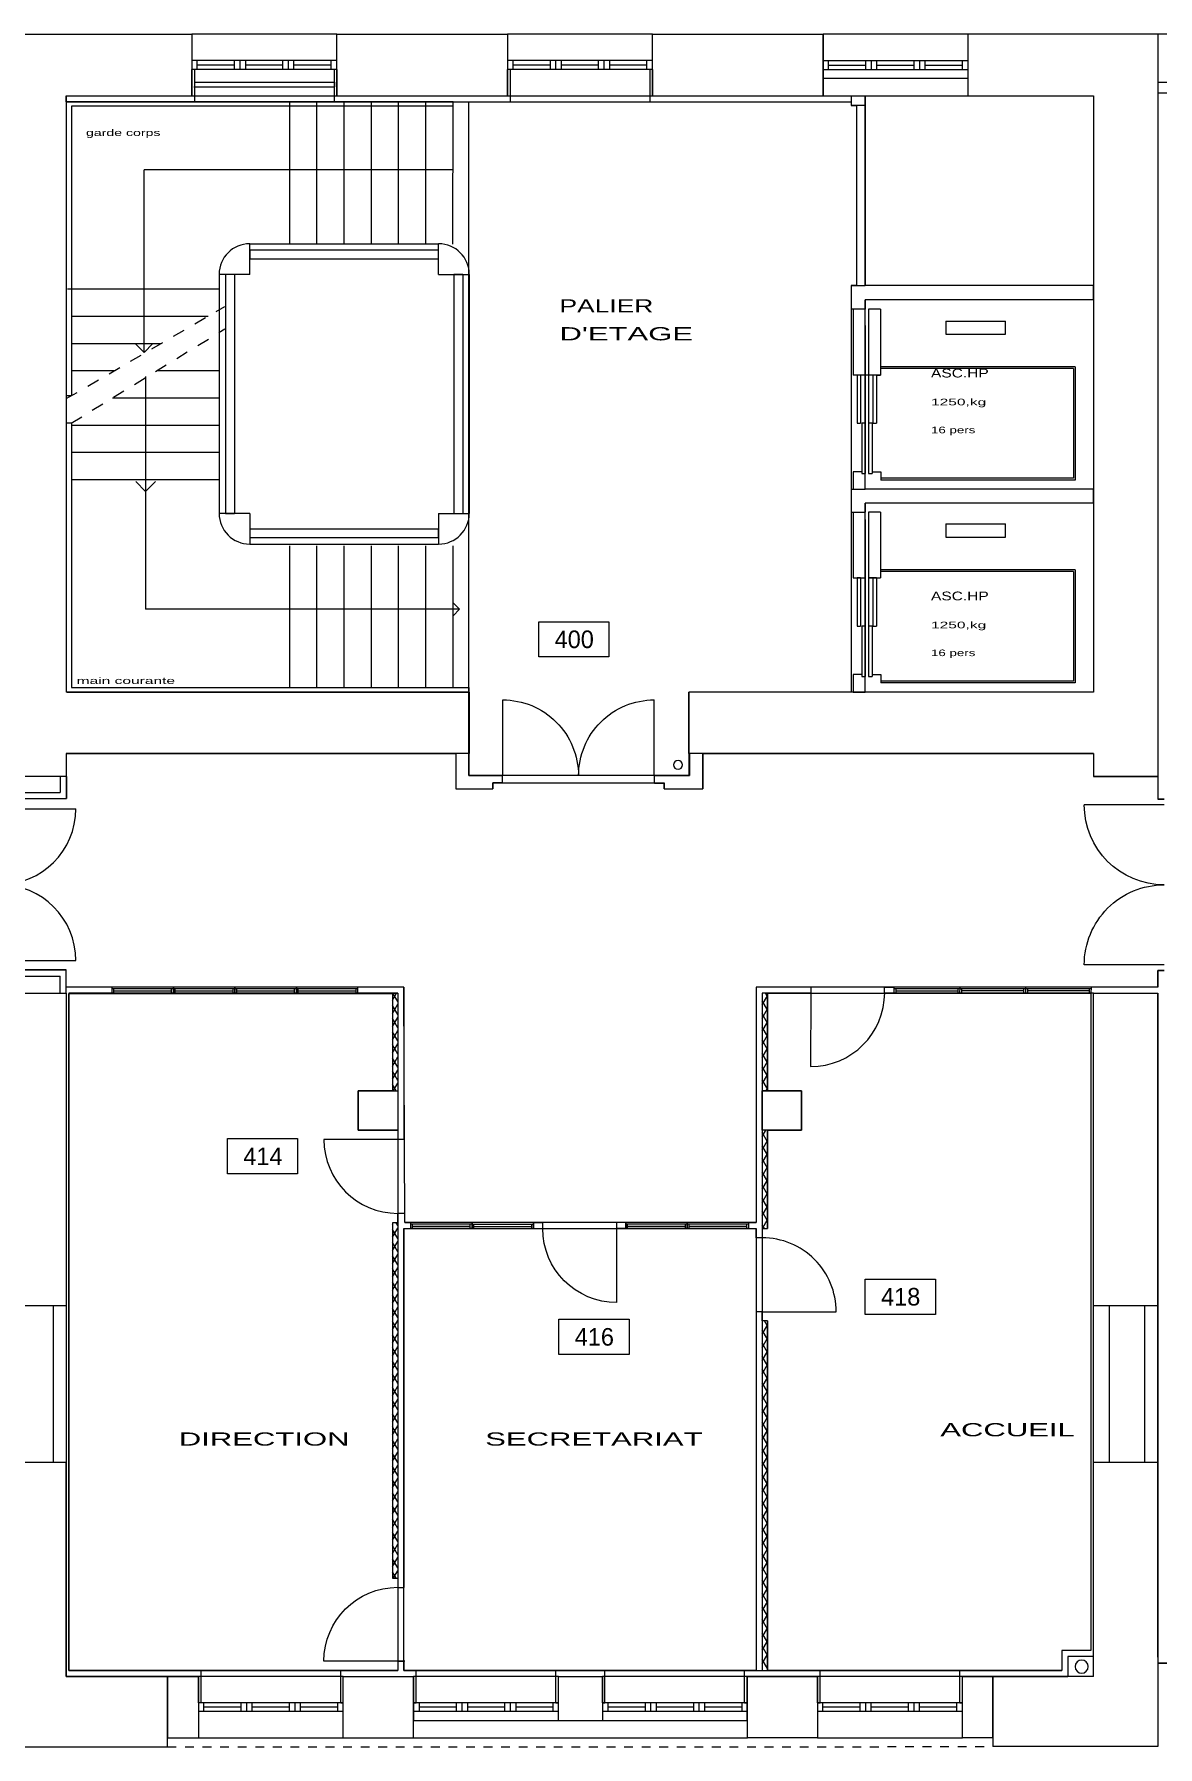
# Model space of a CAD drawing. Extents: x -18.1 to 64.5, y -16.7 to 10.4.
# Drawn here: x -0.29 to 12.5, y -11.55 to 7.95 of the extents above; entities that cross this region are included whole.
import ezdxf

# ---------------------------------------------------------------- set-up
doc = ezdxf.new("R2010")
doc.units = 0
doc.header["$MEASUREMENT"] = 0
for name, pattern in [('_DASHED', [0.282222, 0.141111, -0.141111]), ('_DENSE_DOTTED', [0.088294, 0.0001, -0.088194]), ('TRAIT_PLEIN', [0])]:
    doc.linetypes.add(name, pattern=pattern)
for name, color, linetype in [('ASCENSEURS', 1, 'TRAIT_PLEIN'), ('CLOIS4', 2, 'TRAIT_PLEIN'), ('ESCALIERS', 3, 'TRAIT_PLEIN'), ('MURS', 7, 'TRAIT_PLEIN'), ('PORTE', 3, 'TRAIT_PLEIN'), ('SPACES', 150, 'TRAIT_PLEIN'), ('TEXTES', 6, 'TRAIT_PLEIN'), ('VITRE', 1, 'TRAIT_PLEIN')]:
    doc.layers.add(name, color=color, linetype=linetype)

msp = doc.modelspace()

# ---------------------------------------------------------------- linework, layer by layer
at = {"layer": 'ASCENSEURS'}
for p, q in [((9.171, 4.932), (9.171, 4.823)), ((9.171, 2.773), (9.171, 4.928)), ((9.033, 4.823), (9.033, 4.074)), ((9.171, 4.823), (9.033, 4.823)), ((9.033, 4.823), (9.033, 4.074)), ((9.343, 4.823), (9.208, 4.823)), ((9.208, 4.823), (9.208, 2.973)), ((9.343, 4.823), (9.343, 4.074)), ((10.087, 4.689), (10.087, 4.539)), ((10.087, 4.689), (10.768, 4.689)), ((10.768, 4.539), (10.768, 4.689)), ((9.171, 4.638), (9.171, 3.046)), ((10.087, 4.539), (10.768, 4.539)), ((9.343, 4.168), (9.343, 4.148)), ((11.562, 4.168), (9.343, 4.168)), ((11.542, 4.148), (9.343, 4.148)), ((11.542, 4.148), (11.542, 2.898)), ((11.562, 4.168), (11.562, 2.878)), ((9.343, 4.074), (9.033, 4.074)), ((9.118, 4.074), (9.078, 4.074)), ((9.078, 4.074), (9.078, 3.524)), ((9.118, 4.074), (9.118, 3.524)), ((9.298, 4.074), (9.258, 4.074)), ((9.258, 4.074), (9.258, 3.524)), ((9.298, 4.074), (9.298, 3.524)), ((9.298, 4.074), (9.343, 4.074)), ((9.078, 3.524), (9.118, 3.524)), ((9.171, 3.524), (9.131, 3.524)), ((9.131, 3.524), (9.131, 2.951)), ((9.171, 3.524), (9.171, 2.951)), ((9.248, 3.524), (9.208, 3.524)), ((9.208, 3.524), (9.208, 2.951)), ((9.248, 3.524), (9.248, 2.951)), ((9.258, 3.524), (9.298, 3.524)), ((9.131, 2.973), (9.033, 2.973)), ((9.033, 2.973), (9.033, 2.773)), ((9.131, 2.951), (9.171, 2.951)), ((9.208, 2.951), (9.248, 2.951)), ((9.247, 2.973), (9.347, 2.973)), ((9.347, 2.973), (9.347, 2.898)), ((9.033, 2.773), (9.171, 2.773)), ((9.347, 2.898), (9.347, 2.878)), ((11.542, 2.898), (9.347, 2.898)), ((11.562, 2.878), (9.347, 2.878)), ((9.171, 2.613), (9.171, 2.512)), ((9.033, 2.512), (9.033, 1.763)), ((9.033, 2.512), (9.171, 2.512)), ((9.171, 0.464), (9.171, 2.512)), ((9.171, 2.43), (9.171, 0.838)), ((9.343, 2.512), (9.208, 2.512)), ((9.208, 2.512), (9.208, 0.662)), ((9.343, 2.512), (9.343, 1.763)), ((10.087, 2.378), (10.087, 2.228)), ((10.087, 2.378), (10.768, 2.378)), ((10.768, 2.228), (10.768, 2.378)), ((10.087, 2.228), (10.768, 2.228)), ((9.033, 1.763), (9.171, 1.763)), ((9.118, 1.763), (9.078, 1.763)), ((9.078, 1.763), (9.078, 1.213)), ((9.118, 1.763), (9.118, 1.213)), ((9.258, 1.763), (9.208, 1.763)), ((9.208, 1.763), (9.343, 1.763)), ((9.298, 1.763), (9.258, 1.763)), ((9.258, 1.763), (9.258, 1.213)), ((9.298, 1.763), (9.298, 1.213)), ((9.343, 1.857), (9.343, 1.837)), ((11.562, 1.857), (9.343, 1.857)), ((11.542, 1.837), (9.343, 1.837)), ((11.542, 1.837), (11.542, 0.587)), ((11.562, 1.857), (11.562, 0.567)), ((9.078, 1.213), (9.118, 1.213)), ((9.171, 1.213), (9.131, 1.213)), ((9.131, 1.213), (9.131, 0.64)), ((9.171, 1.213), (9.171, 0.64)), ((9.248, 1.213), (9.208, 1.213)), ((9.208, 1.213), (9.208, 0.64)), ((9.248, 1.213), (9.248, 0.64)), ((9.258, 1.213), (9.298, 1.213)), ((9.131, 0.662), (9.033, 0.662)), ((9.033, 0.662), (9.033, 0.464)), ((9.131, 0.64), (9.171, 0.64)), ((9.208, 0.64), (9.248, 0.64)), ((9.247, 0.662), (9.347, 0.662)), ((9.347, 0.662), (9.347, 0.587)), ((9.347, 0.587), (9.347, 0.567)), ((11.542, 0.587), (9.347, 0.587)), ((9.033, 0.464), (9.171, 0.464)), ((11.562, 0.567), (9.347, 0.567))]:
    msp.add_line(p, q, dxfattribs=at)
at = {"layer": 'CLOIS4'}
for p, q in [((1.531, 7.554), (1.501, 7.554)), ((1.501, 7.554), (1.501, 7.254)), ((1.501, 7.254), (1.501, 7.554)), ((1.531, 7.554), (1.531, 7.184)), ((3.151, 7.554), (3.121, 7.554)), ((3.121, 7.554), (3.121, 7.184)), ((3.151, 7.554), (3.151, 7.254)), ((3.151, 7.554), (3.151, 7.254)), ((5.127, 7.554), (5.097, 7.554)), ((5.097, 7.554), (5.097, 7.254)), ((5.097, 7.254), (5.097, 7.554)), ((5.127, 7.554), (5.127, 7.184)), ((6.747, 7.554), (6.717, 7.554)), ((6.717, 7.554), (6.717, 7.184)), ((6.747, 7.554), (6.747, 7.254)), ((6.747, 7.554), (6.747, 7.254)), ((0.071, 7.184), (0.071, 7.254)), ((0.071, 7.254), (1.501, 7.254)), ((0.072, 7.254), (1.501, 7.254)), ((3.15, 7.357), (3.15, 7.407)), ((3.151, 7.254), (5.097, 7.254)), ((3.151, 7.254), (5.097, 7.254)), ((6.747, 7.254), (9.011, 7.254)), ((9.011, 7.254), (9.011, 7.184)), ((12.501, 7.288), (12.735, 7.288)), ((12.501, 7.288), (12.501, -0.756)), ((0.071, 7.184), (1.531, 7.184)), ((4.476, 7.184), (0.08, 7.184)), ((1.531, 7.184), (3.121, 7.184)), ((3.121, 7.184), (5.127, 7.184)), ((5.127, 7.184), (6.717, 7.184)), ((5.127, 7.184), (6.717, 7.184)), ((6.717, 7.184), (9.011, 7.184)), ((4.656, -0.236), (4.506, -0.236)), ((4.506, -0.236), (4.506, -0.638)), ((4.656, -0.236), (4.656, -0.488)), ((7.32, -0.236), (7.17, -0.236)), ((7.17, -0.236), (7.17, -0.488)), ((7.32, -0.236), (7.32, -0.638)), ((0.073, -0.496), (0.003, -0.496)), ((0.003, -0.496), (0.003, -0.68)), ((0.073, -0.496), (0.073, -0.75)), ((4.656, -0.488), (4.929, -0.488)), ((4.929, -0.488), (5.039, -0.488)), ((4.929, -0.568), (4.929, -0.638)), ((5.039, -0.568), (4.929, -0.568)), ((5.039, -0.568), (5.039, -0.488)), ((6.769, -0.488), (6.88, -0.488)), ((6.769, -0.573), (6.769, -0.488)), ((6.769, -0.488), (6.88, -0.488)), ((6.769, -0.573), (6.881, -0.573)), ((6.879, -0.488), (7.17, -0.488)), ((6.879, -0.638), (6.879, -0.575)), ((-0.768, -0.75), (0.073, -0.75)), ((-0.589, -0.68), (0.003, -0.68)), ((4.506, -0.638), (4.929, -0.638)), ((6.879, -0.638), (7.32, -0.638)), ((12.574, -0.756), (12.501, -0.756)), ((-0.768, -2.701), (0.071, -2.701)), ((0.071, -2.966), (0.071, -2.701)), ((12.501, -2.706), (12.574, -2.706)), ((12.501, -2.896), (12.501, -2.706)), ((-1.467, -2.771), (0.001, -2.771)), ((0.001, -2.966), (0.001, -2.771)), ((0.591, -2.896), (0.071, -2.896)), ((0.591, -2.896), (0.591, -2.966)), ((1.291, -2.896), (0.591, -2.896)), ((1.291, -2.916), (0.591, -2.916)), ((1.291, -2.896), (1.291, -2.966)), ((1.991, -2.896), (1.291, -2.896)), ((1.291, -2.966), (1.291, -2.896)), ((1.991, -2.916), (1.291, -2.916)), ((1.991, -2.896), (1.991, -2.966)), ((2.691, -2.896), (1.991, -2.896)), ((1.991, -2.966), (1.991, -2.896)), ((2.691, -2.916), (1.991, -2.916)), ((2.691, -2.896), (2.691, -2.966)), ((3.391, -2.896), (2.691, -2.896)), ((2.691, -2.966), (2.691, -2.896)), ((3.391, -2.916), (2.691, -2.916)), ((3.916, -2.896), (3.391, -2.896)), ((3.391, -2.966), (3.391, -2.896)), ((3.916, -2.896), (3.916, -4.631)), ((7.928, -2.896), (7.928, -2.967)), ((8.55, -2.896), (7.928, -2.896)), ((8.55, -2.896), (8.55, -2.966)), ((9.39, -2.966), (9.39, -2.896)), ((9.39, -2.896), (9.496, -2.896)), ((9.496, -2.896), (9.496, -2.966)), ((12.501, -2.896), (9.496, -2.896)), ((11.745, -2.914), (9.496, -2.914)), ((10.246, -2.896), (10.245, -2.966)), ((10.996, -2.896), (10.996, -2.966)), ((11.745, -2.966), (11.746, -2.896)), ((0.001, -2.966), (0.071, -2.966)), ((0.071, -2.967), (0.071, -8.306)), ((0.071, -2.967), (0.071, -10.746)), ((0.591, -2.966), (0.101, -2.966)), ((0.101, -2.967), (0.101, -10.676)), ((0.591, -2.966), (1.291, -2.966)), ((1.291, -2.966), (0.591, -2.966)), ((1.291, -2.966), (1.991, -2.966)), ((1.991, -2.966), (1.291, -2.966)), ((1.991, -2.966), (2.691, -2.966)), ((2.691, -2.966), (1.991, -2.966)), ((2.691, -2.966), (3.391, -2.966)), ((3.391, -2.966), (2.691, -2.966)), ((3.845, -2.966), (3.391, -2.966)), ((3.785, -3.045), (3.83, -2.966)), ((3.785, -2.966), (3.845, -2.966)), ((3.785, -2.966), (3.785, -4.076)), ((3.785, -3.195), (3.845, -3.091)), ((3.845, -3.209), (3.785, -3.105)), ((3.845, -3.059), (3.791, -2.966)), ((3.845, -2.966), (3.845, -4.631)), ((7.928, -2.967), (7.928, -5.576)), ((7.998, -2.966), (7.998, -4.072)), ((8.55, -2.966), (7.998, -2.966)), ((7.998, -3.098), (8.058, -2.994)), ((8.058, -3.156), (7.998, -3.052)), ((8.058, -3.006), (8.035, -2.966)), ((8.058, -2.966), (8.058, -4.072)), ((9.496, -2.966), (9.39, -2.966)), ((11.741, -2.966), (9.496, -2.966)), ((11.771, -2.966), (11.741, -2.966)), ((11.741, -2.966), (11.741, -10.449)), ((11.771, -2.966), (12.501, -2.966)), ((11.771, -10.519), (11.771, -2.966)), ((12.501, -2.966), (12.501, -10.526)), ((12.501, -10.526), (12.501, -2.966)), ((3.785, -3.345), (3.845, -3.241)), ((3.845, -3.359), (3.785, -3.255)), ((7.998, -3.248), (8.058, -3.144)), ((8.058, -3.306), (7.998, -3.202)), ((7.998, -3.398), (8.058, -3.294)), ((3.785, -3.495), (3.845, -3.391)), ((3.845, -3.509), (3.785, -3.405)), ((8.058, -3.456), (7.998, -3.352)), ((7.998, -3.548), (8.058, -3.444)), ((8.058, -3.606), (7.998, -3.502)), ((3.785, -3.645), (3.845, -3.541)), ((3.845, -3.659), (3.785, -3.555)), ((3.785, -3.795), (3.845, -3.691)), ((7.998, -3.698), (8.058, -3.594)), ((8.058, -3.756), (7.998, -3.652)), ((3.845, -3.809), (3.785, -3.705)), ((3.785, -3.945), (3.845, -3.841)), ((3.845, -3.959), (3.785, -3.855)), ((7.998, -3.848), (8.058, -3.744)), ((8.058, -3.906), (7.998, -3.802)), ((7.998, -3.998), (8.058, -3.894)), ((3.826, -4.076), (3.785, -4.005)), ((3.785, -4.076), (3.845, -4.076)), ((3.795, -4.076), (3.845, -3.991)), ((8.058, -4.056), (7.998, -3.952)), ((7.998, -4.072), (8.058, -4.072)), ((7.998, -4.072), (7.998, -4.526)), ((8.041, -4.072), (8.058, -4.044)), ((3.916, -4.631), (3.845, -4.631)), ((7.998, -4.598), (8.039, -4.526)), ((8.058, -4.526), (7.998, -4.526)), ((7.998, -4.526), (7.998, -5.646)), ((8.058, -4.656), (7.998, -4.552)), ((7.998, -4.748), (8.058, -4.644)), ((8.058, -4.526), (8.058, -5.646)), ((8.058, -4.806), (7.998, -4.702)), ((7.998, -4.898), (8.058, -4.794)), ((8.058, -4.956), (7.998, -4.852)), ((7.998, -5.048), (8.058, -4.944)), ((8.058, -5.106), (7.998, -5.002)), ((7.998, -5.198), (8.058, -5.094)), ((8.058, -5.256), (7.998, -5.152)), ((7.998, -5.348), (8.058, -5.244)), ((8.058, -5.406), (7.998, -5.302)), ((7.998, -5.498), (8.058, -5.394)), ((8.058, -5.556), (7.998, -5.452)), ((3.785, -5.595), (3.794, -5.579)), ((3.845, -5.579), (3.785, -5.579)), ((3.785, -5.579), (3.785, -9.626)), ((3.785, -5.745), (3.845, -5.641)), ((3.845, -5.609), (3.827, -5.579)), ((3.845, -5.471), (3.926, -5.471)), ((3.845, -5.579), (3.845, -5.471)), ((3.845, -5.579), (3.845, -9.626)), ((3.916, -5.646), (3.916, -9.626)), ((3.916, -5.646), (3.993, -5.646)), ((3.926, -5.576), (3.926, -5.471)), ((3.926, -5.576), (3.993, -5.576)), ((3.993, -5.576), (3.993, -5.646)), ((4.693, -5.576), (3.993, -5.576)), ((4.693, -5.596), (3.993, -5.596)), ((3.993, -5.646), (4.693, -5.646)), ((4.693, -5.646), (3.993, -5.646)), ((4.693, -5.576), (4.693, -5.646)), ((5.393, -5.576), (4.693, -5.576)), ((4.693, -5.646), (4.693, -5.576)), ((4.693, -5.596), (5.393, -5.596)), ((4.693, -5.646), (5.393, -5.646)), ((4.693, -5.646), (5.393, -5.646)), ((5.393, -5.576), (5.393, -5.576)), ((5.393, -5.646), (5.393, -5.576)), ((5.393, -5.576), (5.393, -5.646)), ((5.393, -5.576), (5.498, -5.576)), ((5.393, -5.646), (5.393, -5.646)), ((5.393, -5.646), (5.498, -5.646)), ((5.498, -5.646), (5.498, -5.576)), ((6.443, -5.576), (6.338, -5.576)), ((6.338, -5.576), (6.338, -5.646)), ((6.443, -5.646), (6.338, -5.646)), ((6.443, -5.576), (6.443, -5.646)), ((7.143, -5.576), (6.443, -5.576)), ((6.443, -5.646), (6.443, -5.576)), ((7.143, -5.596), (6.443, -5.596)), ((6.443, -5.646), (7.143, -5.646)), ((7.143, -5.646), (6.443, -5.646)), ((7.143, -5.646), (7.143, -5.576)), ((7.143, -5.576), (7.143, -5.646)), ((7.843, -5.576), (7.143, -5.576)), ((7.843, -5.596), (7.143, -5.596)), ((7.143, -5.646), (7.843, -5.646)), ((7.843, -5.646), (7.143, -5.646)), ((7.843, -5.576), (7.928, -5.576)), ((7.843, -5.646), (7.843, -5.576)), ((7.843, -5.646), (7.928, -5.646)), ((7.928, -5.646), (7.928, -5.646)), ((7.928, -5.751), (7.928, -5.646)), ((8.023, -5.646), (7.998, -5.602)), ((7.998, -5.646), (8.058, -5.646)), ((7.998, -5.646), (7.998, -5.751)), ((7.999, -5.646), (8.058, -5.544)), ((3.845, -5.759), (3.785, -5.655)), ((3.785, -5.895), (3.845, -5.791)), ((3.845, -5.909), (3.785, -5.805)), ((7.998, -5.751), (7.928, -5.751)), ((3.785, -6.045), (3.845, -5.941)), ((3.845, -6.059), (3.785, -5.955)), ((3.785, -6.195), (3.845, -6.091)), ((3.845, -6.209), (3.785, -6.105)), ((3.785, -6.345), (3.845, -6.241)), ((3.845, -6.359), (3.785, -6.255)), ((3.785, -6.495), (3.845, -6.391)), ((3.845, -6.509), (3.785, -6.405)), ((3.785, -6.645), (3.845, -6.541)), ((3.845, -6.659), (3.785, -6.555)), ((7.998, -6.592), (7.928, -6.592)), ((7.928, -6.592), (7.928, -6.696)), ((7.998, -6.696), (7.998, -6.592)), ((3.785, -6.795), (3.845, -6.691)), ((3.845, -6.809), (3.785, -6.705)), ((7.928, -6.696), (7.927, -10.676)), ((7.998, -6.698), (7.999, -6.696)), ((8.058, -6.696), (7.998, -6.696)), ((7.998, -6.696), (7.998, -10.676)), ((7.998, -6.696), (7.998, -10.676)), ((7.998, -6.848), (8.058, -6.744)), ((8.058, -6.906), (7.998, -6.802)), ((8.058, -6.756), (8.023, -6.696)), ((8.058, -6.696), (8.058, -10.676)), ((3.785, -6.945), (3.845, -6.841)), ((3.845, -6.959), (3.785, -6.855)), ((3.785, -7.095), (3.845, -6.991)), ((3.845, -7.109), (3.785, -7.005)), ((7.998, -6.998), (8.058, -6.894)), ((8.058, -7.056), (7.998, -6.952)), ((3.785, -7.245), (3.845, -7.141)), ((3.845, -7.259), (3.785, -7.155)), ((7.998, -7.148), (8.058, -7.044)), ((8.058, -7.206), (7.998, -7.102)), ((7.998, -7.298), (8.058, -7.194)), ((3.785, -7.395), (3.845, -7.291)), ((3.845, -7.409), (3.785, -7.305)), ((8.058, -7.356), (7.998, -7.252)), ((7.998, -7.448), (8.058, -7.344)), ((8.058, -7.506), (7.998, -7.402)), ((3.785, -7.545), (3.845, -7.441)), ((3.845, -7.559), (3.785, -7.455)), ((3.785, -7.695), (3.845, -7.591)), ((7.998, -7.598), (8.058, -7.494)), ((8.058, -7.656), (7.998, -7.552)), ((3.845, -7.709), (3.785, -7.605)), ((3.785, -7.845), (3.845, -7.741)), ((3.845, -7.859), (3.785, -7.755)), ((7.998, -7.748), (8.058, -7.644)), ((8.058, -7.806), (7.998, -7.702)), ((7.998, -7.898), (8.058, -7.794)), ((3.785, -7.995), (3.845, -7.891)), ((3.845, -8.009), (3.785, -7.905)), ((8.058, -7.956), (7.998, -7.852)), ((7.998, -8.048), (8.058, -7.944)), ((3.785, -8.145), (3.845, -8.041)), ((3.845, -8.159), (3.785, -8.055)), ((8.058, -8.106), (7.998, -8.002)), ((7.998, -8.198), (8.058, -8.094)), ((8.058, -8.256), (7.998, -8.152)), ((0.071, -10.746), (0.071, -8.306)), ((3.785, -8.295), (3.845, -8.191)), ((3.845, -8.309), (3.785, -8.205)), ((3.785, -8.445), (3.845, -8.341)), ((3.845, -8.459), (3.785, -8.355)), ((7.998, -8.348), (8.058, -8.244)), ((8.058, -8.406), (7.998, -8.302)), ((3.785, -8.595), (3.845, -8.491)), ((3.845, -8.609), (3.785, -8.505)), ((7.998, -8.498), (8.058, -8.394)), ((8.058, -8.556), (7.998, -8.452)), ((7.998, -8.648), (8.058, -8.544)), ((3.785, -8.745), (3.845, -8.641)), ((3.845, -8.759), (3.785, -8.655)), ((8.058, -8.706), (7.998, -8.602)), ((7.998, -8.798), (8.058, -8.694)), ((8.058, -8.856), (7.998, -8.752)), ((3.785, -8.895), (3.845, -8.791)), ((3.845, -8.909), (3.785, -8.805)), ((3.785, -9.045), (3.845, -8.941)), ((3.845, -9.059), (3.785, -8.955)), ((7.998, -8.948), (8.058, -8.844)), ((8.058, -9.006), (7.998, -8.902)), ((3.785, -9.195), (3.845, -9.091)), ((3.845, -9.209), (3.785, -9.105)), ((7.998, -9.098), (8.058, -8.994)), ((8.058, -9.156), (7.998, -9.052)), ((7.998, -9.248), (8.058, -9.144)), ((3.785, -9.345), (3.845, -9.241)), ((3.845, -9.359), (3.785, -9.255)), ((8.058, -9.306), (7.998, -9.202)), ((7.998, -9.398), (8.058, -9.294)), ((8.058, -9.456), (7.998, -9.352)), ((3.785, -9.495), (3.845, -9.391)), ((3.845, -9.509), (3.785, -9.405)), ((3.795, -9.626), (3.845, -9.541)), ((7.998, -9.548), (8.058, -9.444)), ((8.058, -9.606), (7.998, -9.502)), ((3.826, -9.626), (3.785, -9.555)), ((3.785, -9.626), (3.845, -9.626)), ((3.845, -9.626), (3.845, -9.731)), ((3.845, -9.731), (3.916, -9.731)), ((3.916, -9.626), (3.916, -9.731)), ((7.998, -9.698), (8.058, -9.594)), ((8.058, -9.756), (7.998, -9.652)), ((7.998, -9.848), (8.058, -9.744)), ((8.058, -9.906), (7.998, -9.802)), ((7.998, -9.998), (8.058, -9.894)), ((8.058, -10.056), (7.998, -9.952)), ((7.998, -10.148), (8.058, -10.044)), ((8.058, -10.206), (7.998, -10.102)), ((7.998, -10.298), (8.058, -10.194)), ((8.058, -10.356), (7.998, -10.252)), ((7.998, -10.448), (8.058, -10.344)), ((8.058, -10.506), (7.998, -10.402)), ((7.998, -10.598), (8.058, -10.494)), ((11.408, -10.449), (11.408, -10.676)), ((11.741, -10.449), (11.408, -10.449)), ((11.478, -10.519), (11.478, -10.746)), ((11.771, -10.519), (11.478, -10.519)), ((12.501, -10.526), (12.501, -10.596)), ((0.101, -10.676), (1.606, -10.676)), ((1.606, -10.676), (3.196, -10.676)), ((1.606, -11.046), (1.606, -10.676)), ((3.196, -11.046), (3.196, -10.676)), ((3.196, -10.676), (3.845, -10.676)), ((3.845, -10.572), (3.916, -10.572)), ((3.845, -10.572), (3.845, -10.676)), ((3.916, -10.572), (3.916, -10.676)), ((3.916, -10.676), (4.056, -10.676)), ((4.056, -10.676), (5.646, -10.676)), ((4.056, -11.046), (4.056, -10.676)), ((5.646, -11.046), (5.646, -10.676)), ((5.646, -10.676), (6.206, -10.676)), ((6.206, -10.676), (7.796, -10.676)), ((6.206, -11.046), (6.206, -10.676)), ((7.796, -11.046), (7.796, -10.676)), ((7.796, -10.676), (8.058, -10.676)), ((8.058, -10.656), (7.998, -10.552)), ((8.058, -10.676), (8.656, -10.676)), ((8.656, -10.676), (10.246, -10.676)), ((8.656, -11.045), (8.656, -10.676)), ((10.246, -10.676), (11.408, -10.676)), ((10.246, -11.045), (10.246, -10.676)), ((12.501, -10.596), (13.301, -10.596)), ((0.071, -10.746), (1.576, -10.746)), ((1.576, -10.746), (0.071, -10.746)), ((1.576, -11.046), (1.576, -10.746)), ((3.226, -10.746), (3.949, -10.746)), ((3.226, -11.046), (3.226, -10.746)), ((3.226, -10.746), (4.026, -10.746)), ((4.026, -10.746), (4.026, -11.046)), ((5.676, -11.046), (5.676, -10.746)), ((5.676, -10.746), (6.176, -10.746)), ((5.676, -11.046), (5.676, -10.746)), ((5.676, -10.746), (6.176, -10.746)), ((6.176, -11.046), (6.176, -10.746)), ((6.176, -10.746), (6.176, -11.046)), ((7.826, -11.046), (7.826, -10.746)), ((7.826, -10.746), (7.927, -10.746)), ((7.826, -11.046), (7.826, -10.746)), ((7.826, -10.746), (8.626, -10.746)), ((7.998, -10.746), (7.998, -10.746)), ((8.058, -10.746), (8.626, -10.746)), ((8.626, -11.045), (8.626, -10.746)), ((8.626, -10.746), (8.626, -11.045)), ((10.276, -10.746), (11.4, -10.746)), ((10.276, -11.045), (10.276, -10.746)), ((10.276, -10.746), (11.478, -10.746)), ((11.408, -10.746), (11.478, -10.746)), ((1.606, -11.046), (1.576, -11.046)), ((3.196, -11.046), (3.226, -11.046)), ((4.026, -11.046), (4.056, -11.046)), ((5.646, -11.046), (5.676, -11.046)), ((6.176, -11.046), (6.206, -11.046)), ((7.796, -11.046), (7.826, -11.046)), ((8.626, -11.045), (8.656, -11.045)), ((10.246, -11.045), (10.276, -11.045))]:
    msp.add_line(p, q, dxfattribs=at)
msp.add_ellipse((7.038, -0.366), major_axis=(0.0354, 0.0354), ratio=1, start_param=0.785398, end_param=7.068583, dxfattribs=at)
at = {"layer": 'ESCALIERS'}
for p, q in [((0.13, 7.134), (0.13, 3.84)), ((4.476, 7.134), (0.13, 7.134)), ((2.616, 5.569), (2.616, 7.184)), ((2.926, 5.569), (2.926, 7.184)), ((3.236, 5.569), (3.236, 7.184)), ((3.546, 5.569), (3.546, 7.184)), ((3.856, 5.569), (3.856, 7.184)), ((4.166, 5.569), (4.166, 7.184)), ((4.474, 5.564), (4.476, 7.184)), ((4.476, 7.134), (4.476, 7.184)), ((4.476, 6.411), (0.957, 6.411)), ((0.957, 4.331), (0.957, 6.411)), ((0.085, 5.054), (1.811, 5.054)), ((0.13, 4.744), (1.685, 4.744)), ((0.13, 4.434), (1.152, 4.434)), ((0.957, 4.331), (0.854, 4.433)), ((0.957, 4.331), (1.058, 4.432)), ((0.13, 4.124), (0.619, 4.124)), ((1.102, 4.124), (1.811, 4.124)), ((0.974, 4.059), (0.974, 1.406)), ((0.08, 3.84), (0.13, 3.84)), ((0.597, 3.814), (1.811, 3.814)), ((0.13, 3.525), (0.08, 3.525)), ((0.13, 3.525), (0.13, 0.514)), ((0.13, 3.504), (1.811, 3.504)), ((0.13, 3.194), (1.811, 3.194)), ((0.13, 2.884), (1.811, 2.884)), ((0.974, 2.746), (0.864, 2.86)), ((0.974, 2.746), (1.088, 2.86)), ((2.616, 0.514), (2.616, 2.13)), ((2.926, 0.514), (2.926, 2.13)), ((3.236, 0.514), (3.236, 2.13)), ((3.546, 0.514), (3.546, 2.13)), ((3.856, 0.514), (3.856, 2.13)), ((4.166, 0.514), (4.166, 2.13)), ((4.476, 0.514), (4.476, 2.13)), ((4.549, 1.406), (0.974, 1.406)), ((4.549, 1.406), (4.476, 1.479)), ((4.549, 1.406), (4.476, 1.333)), ((0.08, 0.464), (4.661, 0.464)), ((0.13, 0.514), (4.661, 0.514)), ((4.661, 0.464), (4.661, 0.514))]:
    msp.add_line(p, q, dxfattribs=at)
at = {"layer": 'ESCALIERS', "linetype": '_DASHED'}
for p, q in [((0.071, 3.805), (1.877, 4.856)), ((0.126, 3.525), (1.877, 4.599))]:
    msp.add_line(p, q, dxfattribs=at)
at = {"layer": 'MURS'}
for p, q in [((-0.659, 7.954), (1.501, 7.954)), ((1.501, 7.954), (1.501, 7.254)), ((3.151, 7.954), (1.501, 7.954)), ((3.151, 7.954), (5.097, 7.954)), ((3.151, 7.254), (3.151, 7.954)), ((5.097, 7.954), (5.097, 7.254)), ((6.747, 7.954), (5.097, 7.954)), ((6.747, 7.954), (8.691, 7.954)), ((6.747, 7.254), (6.747, 7.954)), ((8.691, 7.954), (8.691, 7.254)), ((8.691, 7.954), (8.691, 7.254)), ((10.341, 7.954), (8.691, 7.954)), ((8.691, 7.254), (8.691, 7.954)), ((12.501, 7.954), (10.341, 7.954)), ((10.341, 7.254), (10.341, 7.954)), ((12.501, 7.954), (12.501, -0.496)), ((13.351, 7.954), (12.501, 7.954)), ((8.691, 7.454), (8.691, 7.254)), ((8.691, 7.454), (10.341, 7.454)), ((10.341, 7.254), (10.341, 7.454)), ((0.071, 7.254), (0.071, 0.464)), ((0.071, 7.254), (1.501, 7.254)), ((1.501, 7.254), (3.151, 7.254)), ((3.151, 7.254), (5.097, 7.254)), ((5.097, 7.254), (6.747, 7.254)), ((6.747, 7.254), (11.771, 7.254)), ((9.011, 7.254), (9.011, 7.142)), ((9.171, 5.092), (9.171, 7.254)), ((9.171, 7.254), (9.171, 7.142)), ((11.771, 7.254), (11.771, 0.464)), ((29.866, 7.404), (12.501, 7.404)), ((9.171, 7.142), (9.011, 7.142)), ((9.071, 7.142), (9.071, 5.092)), ((9.171, 7.142), (9.171, 5.092)), ((2.161, 5.219), (2.161, 5.569)), ((2.161, 5.569), (4.311, 5.569)), ((2.161, 5.494), (2.161, 5.394)), ((4.311, 5.494), (2.161, 5.494)), ((4.311, 5.219), (4.311, 5.569)), ((4.311, 5.394), (4.311, 5.494)), ((4.311, 5.394), (2.161, 5.394)), ((2.161, 5.219), (1.811, 5.219)), ((1.811, 5.219), (1.811, 2.499)), ((1.986, 5.219), (1.886, 5.219)), ((1.886, 5.219), (1.886, 2.499)), ((1.986, 5.219), (1.986, 2.499)), ((4.311, 5.219), (4.661, 5.219)), ((4.586, 5.219), (4.486, 5.219)), ((4.486, 5.219), (4.486, 2.499)), ((4.586, 5.219), (4.586, 2.499)), ((4.661, 5.219), (4.661, 2.499)), ((9.011, 5.092), (9.011, 4.823)), ((9.011, 5.092), (9.171, 5.092)), ((11.771, 5.092), (9.171, 5.092)), ((11.771, 4.932), (11.771, 5.092)), ((11.771, 4.932), (9.171, 4.932)), ((9.171, 4.823), (9.171, 4.932)), ((9.171, 4.823), (9.011, 4.823)), ((9.011, 2.773), (9.011, 2.512)), ((9.011, 2.773), (9.171, 2.773)), ((11.771, 2.773), (9.171, 2.773)), ((11.771, 2.613), (11.771, 2.773)), ((11.771, 2.613), (9.171, 2.613)), ((9.171, 2.512), (9.171, 2.613)), ((2.161, 2.499), (1.811, 2.499)), ((1.886, 2.499), (1.986, 2.499)), ((2.161, 2.499), (2.161, 2.149)), ((4.311, 2.499), (4.661, 2.499)), ((4.311, 2.499), (4.311, 2.149)), ((4.486, 2.499), (4.586, 2.499)), ((9.011, 2.512), (9.171, 2.512)), ((2.161, 2.324), (2.161, 2.224)), ((2.161, 2.324), (4.311, 2.324)), ((2.161, 2.224), (4.311, 2.224)), ((2.161, 2.149), (4.311, 2.149)), ((4.311, 2.224), (4.311, 2.324)), ((4.661, 0.464), (0.071, 0.464)), ((4.661, 0.464), (4.661, -0.236)), ((11.771, 0.464), (7.161, 0.464)), ((7.161, -0.236), (7.161, 0.464)), ((4.661, -0.236), (0.071, -0.236)), ((0.071, -0.236), (0.071, -0.496)), ((11.771, -0.236), (7.161, -0.236)), ((11.771, -0.236), (11.771, -0.496)), ((0.071, -0.496), (-0.659, -0.496)), ((12.501, -0.496), (11.771, -0.496)), ((-0.659, -2.966), (0.071, -2.966)), ((0.071, -2.966), (0.071, -6.526)), ((11.771, -2.966), (12.501, -2.966)), ((11.771, -10.745), (11.771, -2.966)), ((12.501, -2.966), (12.501, -8.306)), ((12.501, -2.966), (12.501, -11.545)), ((3.394, -4.526), (3.394, -4.076)), ((3.394, -4.076), (3.845, -4.076)), ((3.845, -4.076), (3.845, -4.526)), ((7.995, -4.526), (7.995, -4.076)), ((7.995, -4.076), (8.445, -4.076)), ((8.445, -4.076), (8.445, -4.526)), ((3.845, -4.526), (3.394, -4.526)), ((8.445, -4.526), (7.995, -4.526)), ((0.071, -6.526), (-0.659, -6.526)), ((-0.079, -6.526), (-0.079, -8.306)), ((12.501, -6.526), (11.771, -6.526)), ((11.951, -8.306), (11.951, -6.526)), ((12.351, -6.526), (12.351, -8.306)), ((-0.659, -8.306), (0.071, -8.306)), ((0.071, -8.306), (0.071, -10.746)), ((11.771, -8.306), (12.501, -8.306)), ((13.301, -10.596), (12.501, -10.596)), ((0.071, -10.746), (1.224, -10.746)), ((1.224, -10.746), (1.224, -11.446)), ((1.224, -10.746), (1.576, -10.746)), ((1.224, -11.546), (1.224, -10.746)), ((1.576, -10.746), (1.576, -11.446)), ((3.226, -10.746), (1.576, -10.746)), ((3.226, -10.746), (4.026, -10.746)), ((3.226, -11.446), (3.226, -10.746)), ((4.026, -11.446), (4.026, -10.746)), ((4.026, -10.746), (4.026, -11.246)), ((4.026, -10.746), (4.026, -10.746)), ((4.026, -10.746), (4.026, -11.246)), ((5.676, -10.746), (4.026, -10.746)), ((5.676, -10.746), (6.176, -10.746)), ((5.676, -11.246), (5.676, -10.746)), ((6.176, -10.746), (6.176, -11.246)), ((7.826, -10.746), (6.176, -10.746)), ((7.826, -10.745), (7.826, -11.445)), ((8.626, -10.745), (7.826, -10.745)), ((7.826, -11.246), (7.826, -10.746)), ((7.826, -10.746), (7.826, -10.746)), ((7.826, -11.246), (7.826, -10.746)), ((8.626, -10.745), (8.626, -11.445)), ((10.276, -10.745), (8.626, -10.745)), ((10.624, -10.745), (10.276, -10.745)), ((10.276, -11.445), (10.276, -10.745)), ((10.624, -10.745), (10.624, -11.545)), ((11.771, -10.745), (10.624, -10.745)), ((10.624, -11.445), (10.624, -10.745)), ((4.026, -11.246), (5.676, -11.246)), ((5.676, -11.246), (6.176, -11.246)), ((6.176, -11.246), (7.826, -11.246)), ((1.224, -11.446), (1.576, -11.446)), ((1.576, -11.446), (3.226, -11.446)), ((3.226, -11.446), (4.026, -11.446)), ((4.026, -11.446), (7.831, -11.446)), ((8.626, -11.445), (7.826, -11.445)), ((8.626, -11.445), (10.276, -11.445)), ((10.624, -11.445), (10.276, -11.445)), ((-0.659, -11.546), (1.224, -11.546)), ((12.501, -11.545), (10.624, -11.545))]:
    msp.add_line(p, q, dxfattribs=at)
at = {"layer": 'MURS', "linetype": '_DENSE_DOTTED'}
msp.add_line((1.224, -11.546), (10.624, -11.545), dxfattribs=at)
at = {"layer": 'MURS'}
for centre, start, end in [((2.161, 5.219), 90, 180), ((4.311, 5.219), 0, 90), ((2.161, 2.499), 180, 270), ((4.311, 2.499), 270, 0)]:
    msp.add_arc(centre, 0.35, start, end, dxfattribs=at)
msp.add_ellipse((11.635, -10.634), major_axis=(0.053, 0.053), ratio=1, start_param=0.785398, end_param=7.068583, dxfattribs=at)
at = {"layer": 'PORTE'}
for p, q in [((5.041, -0.488), (5.041, 0.376)), ((6.768, -0.488), (6.768, 0.376)), ((-0.768, -0.866), (0.181, -0.866)), ((12.574, -0.821), (11.664, -0.821)), ((-0.768, -2.592), (0.181, -2.592)), ((12.574, -2.641), (11.664, -2.641)), ((8.55, -2.966), (8.548, -3.8)), ((3.845, -4.631), (3.005, -4.631)), ((6.338, -5.646), (6.338, -6.487)), ((7.998, -6.592), (8.839, -6.592)), ((3.926, -10.572), (3.005, -10.572))]:
    msp.add_line(p, q, dxfattribs=at)
at = {"layer": 'PORTE', "extrusion": (0, 0, -1)}
for centre, major_axis, start_param, end_param in [((5.041, -0.488), (-0.61, 0.61), 0.785398, 2.356195), ((6.768, -0.488), (-0.61, 0.61), 5.497787, 7.068584), ((12.574, -0.821), (-0.643, 0.643), 3.926991, 5.497787), ((12.574, -2.641), (-0.643, 0.643), 5.497787, 7.068584), ((6.338, -5.646), (0.595, 0.595), 2.356195, 3.926991), ((3.846, -10.572), (0.595, 0.595), 3.926991, 5.497787)]:
    msp.add_ellipse(centre, major_axis=major_axis, ratio=1, start_param=start_param, end_param=end_param, dxfattribs=at)
at = {"layer": 'PORTE'}
for centre, major_axis, start_param, end_param in [((-0.683, -0.866), (0.61, 0.61), 3.926991, 5.497787), ((-0.683, -2.592), (-0.61, 0.61), 3.926991, 5.497787), ((8.55, -2.959), (-0.595, 0.595), 2.354496, 3.925292), ((3.846, -4.631), (0.595, 0.595), 2.356195, 3.926991), ((7.998, -6.592), (0.595, 0.595), 5.497787, 7.068584)]:
    msp.add_ellipse(centre, major_axis=major_axis, ratio=1, start_param=start_param, end_param=end_param, dxfattribs=at)
at = {"layer": 'SPACES'}
for points in [[(4.656, -0.488), (4.656, 7.184), (9.011, 7.184), (9.011, 7.142), (9.071, 7.142), (9.071, 5.092), (9.011, 5.092), (9.011, 0.464), (7.161, 0.464), (7.161, -0.488), (4.656, -0.488)], [(-0.768, -0.751), (0.073, -0.75), (0.073, -0.236), (4.506, -0.236), (4.506, -0.638), (4.929, -0.638), (4.929, -0.568), (6.879, -0.568), (6.879, -0.638), (7.32, -0.638), (7.32, -0.236), (11.771, -0.236), (11.771, -0.496), (12.501, -0.496), (12.501, -0.756), (12.574, -0.756)], [(12.574, -2.706), (12.501, -2.706), (12.501, -2.896), (7.928, -2.896), (7.928, -5.576), (3.926, -5.576), (3.916, -2.896), (0.071, -2.896), (0.071, -2.701), (-0.768, -2.701), (-0.768, -0.75)], [(0.101, -2.967), (3.785, -2.967), (3.785, -4.076), (3.394, -4.076), (3.394, -4.526), (3.845, -4.526), (3.845, -5.579), (3.785, -5.579), (3.785, -9.626), (3.845, -9.626), (3.845, -10.676), (0.101, -10.676), (0.101, -2.967)], [(8.058, -2.966), (11.741, -2.966), (11.741, -10.449), (11.408, -10.449), (11.408, -10.676), (8.058, -10.676), (8.058, -6.696), (7.999, -6.696), (7.999, -5.646), (8.058, -5.646), (8.058, -4.526), (8.445, -4.526), (8.445, -4.076), (8.058, -4.076), (8.058, -2.966)], [(3.916, -5.646), (7.928, -5.646), (7.927, -10.676), (3.916, -10.676), (3.916, -5.646)]]:
    msp.add_lwpolyline(points, dxfattribs=at)
at = {"layer": 'TEXTES'}
for points in [[(5.453, 1.265), (6.251, 1.265), (6.251, 0.864), (5.453, 0.864)], [(1.907, -4.621), (2.705, -4.621), (2.705, -5.022), (1.907, -5.022)], [(9.171, -6.221), (9.969, -6.221), (9.969, -6.623), (9.171, -6.623)], [(5.682, -6.678), (6.48, -6.678), (6.48, -7.08), (5.682, -7.08)]]:
    msp.add_lwpolyline(points, close=True, dxfattribs=at)
at = {"layer": 'VITRE'}
for p, q in [((3.151, 7.654), (1.501, 7.654)), ((1.563, 7.554), (1.563, 7.654)), ((1.988, 7.554), (1.988, 7.654)), ((2.051, 7.554), (2.051, 7.654)), ((2.114, 7.554), (2.114, 7.654)), ((2.538, 7.554), (2.538, 7.654)), ((2.601, 7.554), (2.601, 7.654)), ((2.664, 7.554), (2.664, 7.654)), ((3.088, 7.554), (3.088, 7.654)), ((6.747, 7.654), (5.096, 7.654)), ((5.159, 7.554), (5.159, 7.654)), ((5.584, 7.554), (5.584, 7.654)), ((5.647, 7.554), (5.647, 7.654)), ((5.71, 7.554), (5.71, 7.654)), ((6.134, 7.554), (6.134, 7.654)), ((6.197, 7.554), (6.197, 7.654)), ((6.26, 7.554), (6.26, 7.654)), ((6.684, 7.554), (6.684, 7.654)), ((8.691, 7.654), (10.341, 7.654)), ((8.753, 7.554), (8.753, 7.654)), ((9.178, 7.554), (9.178, 7.654)), ((9.241, 7.554), (9.241, 7.654)), ((9.304, 7.554), (9.304, 7.654)), ((9.728, 7.554), (9.728, 7.654)), ((9.791, 7.554), (9.791, 7.654)), ((9.854, 7.554), (9.854, 7.654)), ((10.278, 7.554), (10.278, 7.654)), ((3.151, 7.554), (1.501, 7.554)), ((1.988, 7.604), (1.563, 7.604)), ((2.538, 7.604), (2.114, 7.604)), ((3.088, 7.604), (2.664, 7.604)), ((6.747, 7.554), (5.097, 7.554)), ((5.584, 7.604), (5.159, 7.604)), ((6.134, 7.604), (5.71, 7.604)), ((6.684, 7.604), (6.26, 7.604)), ((8.691, 7.554), (10.341, 7.554)), ((8.753, 7.604), (9.178, 7.604)), ((9.304, 7.604), (9.728, 7.604)), ((9.854, 7.604), (10.278, 7.604)), ((1.524, 7.357), (3.121, 7.357)), ((1.531, 7.407), (3.121, 7.407)), ((0.612, -2.966), (0.612, -2.916)), ((1.271, -2.966), (1.271, -2.916)), ((1.312, -2.966), (1.312, -2.916)), ((1.971, -2.966), (1.971, -2.916)), ((2.012, -2.966), (2.012, -2.916)), ((2.671, -2.966), (2.671, -2.916)), ((2.712, -2.966), (2.712, -2.916)), ((3.371, -2.966), (3.371, -2.916)), ((9.518, -2.914), (9.518, -2.966)), ((10.223, -2.914), (10.223, -2.966)), ((10.268, -2.914), (10.268, -2.966)), ((10.973, -2.914), (10.973, -2.966)), ((11.018, -2.914), (11.018, -2.966)), ((11.723, -2.966), (11.723, -2.914)), ((1.271, -2.941), (0.612, -2.941)), ((1.971, -2.941), (1.312, -2.941)), ((2.671, -2.941), (2.012, -2.941)), ((3.371, -2.941), (2.712, -2.941)), ((9.518, -2.94), (10.223, -2.94)), ((10.973, -2.94), (10.268, -2.94)), ((11.723, -2.94), (11.018, -2.94)), ((4.013, -5.646), (4.013, -5.596)), ((4.672, -5.621), (4.013, -5.621)), ((4.672, -5.646), (4.672, -5.596)), ((4.713, -5.646), (4.713, -5.596)), ((4.713, -5.621), (5.372, -5.621)), ((5.372, -5.646), (5.372, -5.596)), ((6.463, -5.646), (6.463, -5.596)), ((7.122, -5.621), (6.463, -5.621)), ((7.122, -5.646), (7.122, -5.596)), ((7.163, -5.646), (7.163, -5.596)), ((7.822, -5.621), (7.163, -5.621)), ((7.822, -5.646), (7.822, -5.596)), ((3.226, -11.046), (1.576, -11.046)), ((1.638, -11.146), (1.638, -11.046)), ((2.063, -11.096), (1.638, -11.096)), ((2.063, -11.146), (2.063, -11.046)), ((2.126, -11.146), (2.126, -11.046)), ((2.189, -11.146), (2.189, -11.046)), ((2.613, -11.096), (2.189, -11.096)), ((2.613, -11.146), (2.613, -11.046)), ((2.676, -11.146), (2.676, -11.046)), ((2.739, -11.146), (2.739, -11.046)), ((3.163, -11.096), (2.739, -11.096)), ((3.163, -11.146), (3.163, -11.046)), ((5.676, -11.046), (4.026, -11.046)), ((4.088, -11.046), (4.088, -11.146)), ((4.513, -11.096), (4.088, -11.096)), ((4.513, -11.046), (4.513, -11.146)), ((4.576, -11.046), (4.576, -11.146)), ((4.639, -11.046), (4.639, -11.146)), ((5.063, -11.096), (4.639, -11.096)), ((5.063, -11.046), (5.063, -11.146)), ((5.126, -11.046), (5.126, -11.146)), ((5.189, -11.046), (5.189, -11.146)), ((5.613, -11.096), (5.189, -11.096)), ((5.613, -11.046), (5.613, -11.146)), ((7.826, -11.046), (6.176, -11.046)), ((6.238, -11.046), (6.238, -11.146)), ((6.663, -11.096), (6.238, -11.096)), ((6.663, -11.046), (6.663, -11.146)), ((6.726, -11.046), (6.726, -11.146)), ((6.789, -11.046), (6.789, -11.146)), ((7.213, -11.096), (6.789, -11.096)), ((7.213, -11.046), (7.213, -11.146)), ((7.276, -11.046), (7.276, -11.146)), ((7.339, -11.046), (7.339, -11.146)), ((7.763, -11.096), (7.339, -11.096)), ((7.763, -11.046), (7.763, -11.146)), ((10.276, -11.045), (8.626, -11.045)), ((8.688, -11.145), (8.688, -11.045)), ((9.113, -11.095), (8.688, -11.095)), ((9.113, -11.145), (9.113, -11.045)), ((9.176, -11.145), (9.176, -11.045)), ((9.239, -11.145), (9.239, -11.045)), ((9.663, -11.095), (9.239, -11.095)), ((9.663, -11.145), (9.663, -11.045)), ((9.726, -11.145), (9.726, -11.045)), ((9.789, -11.145), (9.789, -11.045)), ((10.213, -11.095), (9.789, -11.095)), ((10.213, -11.145), (10.213, -11.045)), ((3.226, -11.146), (1.576, -11.146)), ((5.676, -11.146), (4.026, -11.146)), ((7.826, -11.146), (6.176, -11.146)), ((10.276, -11.145), (8.626, -11.145))]:
    msp.add_line(p, q, dxfattribs=at)

# ---------------------------------------------------------------- texts
at = {"layer": 'TEXTES'}
for s, height, width, p in [('garde corps', 0.075, 1.602424, (0.295, 6.796)), ('PALIER    ', 0.15, 1.498267, (5.688, 4.786)), ("D'ETAGE", 0.15, 1.762667, (5.688, 4.469)), ('ASC.HP', 0.1, 1.322, (9.919, 4.046)), ('1250,kg', 0.075, 1.762667, (9.919, 3.729)), ('16 pers', 0.075, 1.510857, (9.919, 3.411)), ('ASC.HP', 0.1, 1.322, (9.919, 1.508)), ('1250,kg', 0.075, 1.762667, (9.919, 1.19)), ('16 pers', 0.075, 1.510857, (9.919, 0.873)), ('main courante', 0.075, 1.762667, (0.189, 0.556)), ('DIRECTION', 0.15, 1.762667, (1.352, -8.117)), ('SECRETARIAT', 0.15, 1.762667, (4.842, -8.117)), ('ACCUEIL', 0.15, 1.762667, (10.025, -8.011))]:
    msp.add_text(s, height=height, dxfattribs=dict(at, width=width)).set_placement(p)
at = {"layer": 'TEXTES', "char_height": 0.2, "width": 0.775, "attachment_point": 5}
for s, insert in [('400', (5.856, 1.063)), ('414', (2.31, -4.823)), ('418', (9.574, -6.423)), ('416', (6.085, -6.88))]:
    msp.add_mtext(s, dxfattribs=dict(at, insert=insert))

doc.saveas('drawing.dxf')
